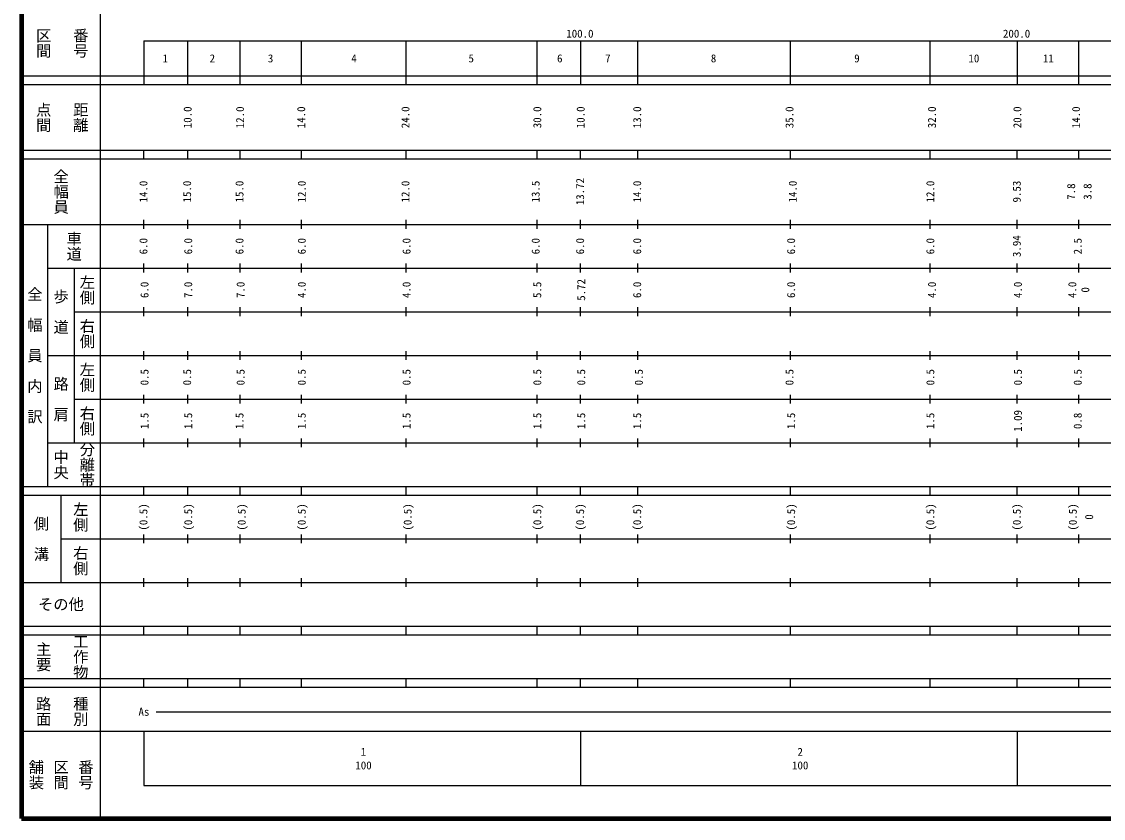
# Model space of a CAD drawing. Units: millimetres on the paper, enlarged 1000 times. Extents: x 40000 to 680000, y 20000 to 380000.
# Drawn here: x 40000 to 287718, y 20000 to 202409 of the extents above; entities that cross this region are included whole.
import ezdxf
from ezdxf.enums import TextEntityAlignment as Align

# ---------------------------------------------------------------- set-up
doc = ezdxf.new("R2010")
doc.units = ezdxf.units.MM
doc.header["$LTSCALE"] = 1000
doc.layers.add('M-TTL', color=2, linetype='Continuous', lineweight=140)
doc.layers.add('M-TTL-BAND', color=7, linetype='Continuous', lineweight=25)
doc.styles.add('@ＭＳ ゴシック', font='')
doc.styles.add('ＭＳ ゴシック', font='')
doc.styles.get('@ＭＳ ゴシック').set_extended_font_data('@MS Gothic')
doc.styles.get('ＭＳ ゴシック').set_extended_font_data('MS Gothic')

msp = doc.modelspace()

# ---------------------------------------------------------------- linework, layer by layer
at = {"layer": 'M-TTL'}
for p, q in [((40000, 380000), (40000, 20000)), ((40000, 20000), (680000, 20000))]:
    msp.add_line(p, q, dxfattribs=at)
at = {"layer": 'M-TTL-BAND'}
for p, q in [((58000, 370000), (58000, 20000)), ((68000, 198000), (579000, 198000)), ((68000, 198000), (68000, 188000)), ((78000, 198000), (78000, 188000)), ((90000, 198000), (90000, 188000)), ((104000, 198000), (104000, 188000)), ((128000, 198000), (128000, 188000)), ((158000, 198000), (158000, 188000)), ((168000, 198000), (168000, 188000)), ((181000, 198000), (181000, 188000)), ((216000, 198000), (216000, 188000)), ((248000, 198000), (248000, 188000)), ((268000, 198000), (268000, 188000)), ((282000, 198000), (282000, 188000)), ((40000, 190000), (579000, 190000)), ((40000, 188000), (579000, 188000)), ((40000, 173000), (579000, 173000)), ((40000, 171000), (579000, 171000)), ((68000, 171000), (68000, 173000)), ((78000, 173000), (78000, 171000)), ((90000, 173000), (90000, 171000)), ((104000, 173000), (104000, 171000)), ((128000, 173000), (128000, 171000)), ((158000, 173000), (158000, 171000)), ((168000, 171000), (168000, 173000)), ((181000, 173000), (181000, 171000)), ((216000, 173000), (216000, 171000)), ((248000, 173000), (248000, 171000)), ((268000, 171000), (268000, 173000)), ((282000, 173000), (282000, 171000)), ((68000, 155000), (68000, 157000)), ((78000, 157000), (78000, 155000)), ((90000, 157000), (90000, 155000)), ((104000, 157000), (104000, 155000)), ((128000, 157000), (128000, 155000)), ((158000, 157000), (158000, 155000)), ((168000, 155000), (168000, 157000)), ((181000, 157000), (181000, 155000)), ((216000, 157000), (216000, 155000)), ((248000, 157000), (248000, 155000)), ((268000, 155000), (268000, 157000)), ((282000, 157000), (282000, 155000)), ((40000, 156000), (579000, 156000)), ((46000, 96000), (46000, 156000)), ((68000, 145000), (68000, 147000)), ((78000, 147000), (78000, 145000)), ((90000, 147000), (90000, 145000)), ((104000, 147000), (104000, 145000)), ((128000, 147000), (128000, 145000)), ((158000, 147000), (158000, 145000)), ((168000, 145000), (168000, 147000)), ((181000, 147000), (181000, 145000)), ((216000, 147000), (216000, 145000)), ((248000, 147000), (248000, 145000)), ((268000, 145000), (268000, 147000)), ((282000, 147000), (282000, 145000)), ((46000, 146000), (579000, 146000)), ((52000, 146000), (52000, 106000)), ((68000, 135000), (68000, 137000)), ((78000, 137000), (78000, 135000)), ((90000, 137000), (90000, 135000)), ((104000, 137000), (104000, 135000)), ((128000, 137000), (128000, 135000)), ((158000, 137000), (158000, 135000)), ((168000, 135000), (168000, 137000)), ((181000, 137000), (181000, 135000)), ((216000, 137000), (216000, 135000)), ((248000, 137000), (248000, 135000)), ((268000, 135000), (268000, 137000)), ((282000, 137000), (282000, 135000)), ((52000, 136000), (579000, 136000)), ((68000, 125000), (68000, 127000)), ((78000, 127000), (78000, 125000)), ((90000, 127000), (90000, 125000)), ((104000, 127000), (104000, 125000)), ((128000, 127000), (128000, 125000)), ((158000, 127000), (158000, 125000)), ((168000, 125000), (168000, 127000)), ((181000, 127000), (181000, 125000)), ((216000, 127000), (216000, 125000)), ((248000, 127000), (248000, 125000)), ((268000, 125000), (268000, 127000)), ((282000, 127000), (282000, 125000)), ((46000, 126000), (579000, 126000)), ((68000, 115000), (68000, 117000)), ((78000, 117000), (78000, 115000)), ((90000, 117000), (90000, 115000)), ((104000, 117000), (104000, 115000)), ((128000, 117000), (128000, 115000)), ((158000, 117000), (158000, 115000)), ((168000, 115000), (168000, 117000)), ((181000, 117000), (181000, 115000)), ((216000, 117000), (216000, 115000)), ((248000, 117000), (248000, 115000)), ((268000, 115000), (268000, 117000)), ((282000, 117000), (282000, 115000)), ((52000, 116000), (579000, 116000)), ((68000, 105000), (68000, 107000)), ((78000, 107000), (78000, 105000)), ((90000, 107000), (90000, 105000)), ((104000, 107000), (104000, 105000)), ((128000, 107000), (128000, 105000)), ((158000, 107000), (158000, 105000)), ((168000, 105000), (168000, 107000)), ((181000, 107000), (181000, 105000)), ((216000, 107000), (216000, 105000)), ((248000, 107000), (248000, 105000)), ((268000, 105000), (268000, 107000)), ((282000, 107000), (282000, 105000)), ((46000, 106000), (579000, 106000)), ((40000, 96000), (579000, 96000)), ((68000, 94000), (68000, 96000)), ((78000, 96000), (78000, 94000)), ((90000, 96000), (90000, 94000)), ((104000, 96000), (104000, 94000)), ((128000, 96000), (128000, 94000)), ((158000, 96000), (158000, 94000)), ((168000, 94000), (168000, 96000)), ((181000, 96000), (181000, 94000)), ((216000, 96000), (216000, 94000)), ((248000, 96000), (248000, 94000)), ((268000, 94000), (268000, 96000)), ((282000, 96000), (282000, 94000)), ((40000, 94000), (579000, 94000)), ((49000, 94000), (49000, 74000)), ((68000, 83000), (68000, 85000)), ((78000, 85000), (78000, 83000)), ((90000, 85000), (90000, 83000)), ((104000, 85000), (104000, 83000)), ((128000, 85000), (128000, 83000)), ((158000, 85000), (158000, 83000)), ((168000, 83000), (168000, 85000)), ((181000, 85000), (181000, 83000)), ((216000, 85000), (216000, 83000)), ((248000, 85000), (248000, 83000)), ((268000, 83000), (268000, 85000)), ((282000, 85000), (282000, 83000)), ((49000, 84000), (579000, 84000)), ((68000, 73000), (68000, 75000)), ((78000, 75000), (78000, 73000)), ((90000, 75000), (90000, 73000)), ((104000, 75000), (104000, 73000)), ((128000, 75000), (128000, 73000)), ((158000, 75000), (158000, 73000)), ((168000, 73000), (168000, 75000)), ((181000, 75000), (181000, 73000)), ((216000, 75000), (216000, 73000)), ((248000, 75000), (248000, 73000)), ((268000, 73000), (268000, 75000)), ((282000, 75000), (282000, 73000)), ((40000, 74000), (579000, 74000)), ((40000, 64000), (579000, 64000)), ((40000, 62000), (579000, 62000)), ((68000, 62000), (68000, 64000)), ((78000, 64000), (78000, 62000)), ((90000, 64000), (90000, 62000)), ((104000, 64000), (104000, 62000)), ((128000, 64000), (128000, 62000)), ((158000, 64000), (158000, 62000)), ((168000, 62000), (168000, 64000)), ((181000, 64000), (181000, 62000)), ((216000, 64000), (216000, 62000)), ((248000, 64000), (248000, 62000)), ((268000, 62000), (268000, 64000)), ((282000, 64000), (282000, 62000)), ((40000, 52000), (579000, 52000)), ((40000, 50000), (579000, 50000)), ((68000, 50000), (68000, 52000)), ((78000, 52000), (78000, 50000)), ((90000, 52000), (90000, 50000)), ((104000, 52000), (104000, 50000)), ((128000, 52000), (128000, 50000)), ((158000, 52000), (158000, 50000)), ((168000, 50000), (168000, 52000)), ((181000, 52000), (181000, 50000)), ((216000, 52000), (216000, 50000)), ((248000, 52000), (248000, 50000)), ((268000, 50000), (268000, 52000)), ((282000, 52000), (282000, 50000)), ((70805, 44406), (565903, 44406)), ((40000, 40000), (579000, 40000)), ((68000, 40000), (68000, 27500)), ((168000, 40000), (168000, 27500)), ((268000, 40000), (268000, 27500)), ((68000, 27500), (579000, 27500))]:
    msp.add_line(p, q, dxfattribs=at)

# ---------------------------------------------------------------- texts
for s, height, rotation, style, p in [('番号', 2566, 270, '@ＭＳ ゴシック', (53500, 197500)), ('区間', 2566, 270, '@ＭＳ ゴシック', (45000, 197500)), ('点間', 2566, 270, '@ＭＳ ゴシック', (45000, 180500)), ('距離', 2566, 270, '@ＭＳ ゴシック', (53500, 180500)), ('10.0', 1833, 90, 'ＭＳ ゴシック', (78013, 180500)), ('12.0', 1833, 90, 'ＭＳ ゴシック', (90013, 180500)), ('14.0', 1833, 90, 'ＭＳ ゴシック', (104014, 180500)), ('24.0', 1833, 90, 'ＭＳ ゴシック', (127890, 180500)), ('30.0', 1833, 90, 'ＭＳ ゴシック', (158078, 180500)), ('10.0', 1833, 90, 'ＭＳ ゴシック', (168013, 180500)), ('13.0', 1833, 90, 'ＭＳ ゴシック', (180954, 180500)), ('35.0', 1833, 90, 'ＭＳ ゴシック', (215830, 180500)), ('32.0', 1833, 90, 'ＭＳ ゴシック', (248457, 180500)), ('20.0', 1833, 90, 'ＭＳ ゴシック', (268013, 180500)), ('14.0', 1833, 90, 'ＭＳ ゴシック', (281458, 180500)), ('全幅員', 2566, 270, '@ＭＳ ゴシック', (49000, 163500)), ('13.72', 1833, 90, 'ＭＳ ゴシック', (167887, 163500)), ('14.0', 1833, 90, 'ＭＳ ゴシック', (67887, 163500)), ('15.0', 1833, 90, 'ＭＳ ゴシック', (77888, 163500)), ('15.0', 1833, 90, 'ＭＳ ゴシック', (89888, 163500)), ('12.0', 1833, 90, 'ＭＳ ゴシック', (104139, 163500)), ('12.0', 1833, 90, 'ＭＳ ゴシック', (127890, 163500)), ('13.5', 1833, 90, 'ＭＳ ゴシック', (157703, 163500)), ('14.0', 1833, 90, 'ＭＳ ゴシック', (180954, 163500)), ('14.0', 1833, 90, 'ＭＳ ゴシック', (216580, 163500)), ('12.0', 1833, 90, 'ＭＳ ゴシック', (248081, 163500)), ('9.53', 1833, 90, 'ＭＳ ゴシック', (267887, 163500)), ('7.8', 1833, 90, 'ＭＳ ゴシック', (280333, 163500)), ('3.8', 1833, 90, 'ＭＳ ゴシック', (284083, 163500)), ('車道', 2566, 270, '@ＭＳ ゴシック', (52000, 151000)), ('6.0', 1833, 90, 'ＭＳ ゴシック', (67887, 151000)), ('6.0', 1833, 90, 'ＭＳ ゴシック', (78138, 151000)), ('6.0', 1833, 90, 'ＭＳ ゴシック', (89888, 151000)), ('6.0', 1833, 90, 'ＭＳ ゴシック', (104139, 151000)), ('6.0', 1833, 90, 'ＭＳ ゴシック', (128140, 151000)), ('6.0', 1833, 90, 'ＭＳ ゴシック', (157703, 151000)), ('6.0', 1833, 90, 'ＭＳ ゴシック', (167887, 151000)), ('6.0', 1833, 90, 'ＭＳ ゴシック', (180954, 151000)), ('6.0', 1833, 90, 'ＭＳ ゴシック', (216205, 151000)), ('6.0', 1833, 90, 'ＭＳ ゴシック', (248081, 151000)), ('3.94', 1833, 90, 'ＭＳ ゴシック', (267887, 151000)), ('2.5', 1833, 90, 'ＭＳ ゴシック', (281833, 151000)), ('左側', 2566, 270, '@ＭＳ ゴシック', (55000, 141000)), ('全\u3000幅\u3000員\u3000内\u3000訳', 2566, 270, '@ＭＳ ゴシック', (43000, 126000)), ('6.0', 1833, 90, 'ＭＳ ゴシック', (68137, 141000)), ('7.0', 1833, 90, 'ＭＳ ゴシック', (78138, 141000)), ('7.0', 1833, 90, 'ＭＳ ゴシック', (90138, 141000)), ('4.0', 1833, 90, 'ＭＳ ゴシック', (104139, 141000)), ('4.0', 1833, 90, 'ＭＳ ゴシック', (128140, 141000)), ('5.5', 1833, 90, 'ＭＳ ゴシック', (158078, 141000)), ('5.72', 1833, 90, 'ＭＳ ゴシック', (168137, 141000)), ('6.0', 1833, 90, 'ＭＳ ゴシック', (180954, 141000)), ('6.0', 1833, 90, 'ＭＳ ゴシック', (216205, 141000)), ('4.0', 1833, 90, 'ＭＳ ゴシック', (248457, 141000)), ('4.0', 1833, 90, 'ＭＳ ゴシック', (268137, 141000)), ('4.0', 1833, 90, 'ＭＳ ゴシック', (280594, 141000)), ('0', 1833, 90, 'ＭＳ ゴシック', (283573, 141000)), ('歩\u3000道', 2566, 270, '@ＭＳ ゴシック', (49000, 136000)), ('右側', 2566, 270, '@ＭＳ ゴシック', (55000, 131000)), ('左側', 2566, 270, '@ＭＳ ゴシック', (55000, 121000)), ('0.5', 1833, 90, 'ＭＳ ゴシック', (68137, 121000)), ('0.5', 1833, 90, 'ＭＳ ゴシック', (77888, 121000)), ('0.5', 1833, 90, 'ＭＳ ゴシック', (90138, 121000)), ('0.5', 1833, 90, 'ＭＳ ゴシック', (104139, 121000)), ('0.5', 1833, 90, 'ＭＳ ゴシック', (128140, 121000)), ('0.5', 1833, 90, 'ＭＳ ゴシック', (158078, 121000)), ('0.5', 1833, 90, 'ＭＳ ゴシック', (168137, 121000)), ('0.5', 1833, 90, 'ＭＳ ゴシック', (181329, 121000)), ('0.5', 1833, 90, 'ＭＳ ゴシック', (215830, 121000)), ('0.5', 1833, 90, 'ＭＳ ゴシック', (248081, 121000)), ('0.5', 1833, 90, 'ＭＳ ゴシック', (268137, 121000)), ('0.5', 1833, 90, 'ＭＳ ゴシック', (281833, 121000)), ('路\u3000肩', 2566, 270, '@ＭＳ ゴシック', (49000, 116000)), ('右側', 2566, 270, '@ＭＳ ゴシック', (55000, 111000)), ('1.5', 1833, 90, 'ＭＳ ゴシック', (68137, 111000)), ('1.5', 1833, 90, 'ＭＳ ゴシック', (78138, 111000)), ('1.5', 1833, 90, 'ＭＳ ゴシック', (89888, 111000)), ('1.5', 1833, 90, 'ＭＳ ゴシック', (104139, 111000)), ('1.5', 1833, 90, 'ＭＳ ゴシック', (128140, 111000)), ('1.5', 1833, 90, 'ＭＳ ゴシック', (158078, 111000)), ('1.5', 1833, 90, 'ＭＳ ゴシック', (168137, 111000)), ('1.5', 1833, 90, 'ＭＳ ゴシック', (180954, 111000)), ('1.5', 1833, 90, 'ＭＳ ゴシック', (216205, 111000)), ('1.5', 1833, 90, 'ＭＳ ゴシック', (248081, 111000)), ('1.09', 1833, 90, 'ＭＳ ゴシック', (268137, 111000)), ('0.8', 1833, 90, 'ＭＳ ゴシック', (281833, 111000)), ('中央', 2566, 270, '@ＭＳ ゴシック', (49000, 101000)), ('分離帯', 2566, 270, '@ＭＳ ゴシック', (55000, 101000)), ('左側', 2566, 270, '@ＭＳ ゴシック', (53500, 89000)), ('(0.5)', 1833, 90, 'ＭＳ ゴシック', (67887, 89000)), ('(0.5)', 1833, 90, 'ＭＳ ゴシック', (78138, 89000)), ('(0.5)', 1833, 90, 'ＭＳ ゴシック', (90388, 89000)), ('(0.5)', 1833, 90, 'ＭＳ ゴシック', (104139, 89000)), ('(0.5)', 1833, 90, 'ＭＳ ゴシック', (128390, 89000)), ('(0.5)', 1833, 90, 'ＭＳ ゴシック', (158078, 89000)), ('(0.5)', 1833, 90, 'ＭＳ ゴシック', (167887, 89000)), ('(0.5)', 1833, 90, 'ＭＳ ゴシック', (180954, 89000)), ('(0.5)', 1833, 90, 'ＭＳ ゴシック', (216205, 89000)), ('(0.5)', 1833, 90, 'ＭＳ ゴシック', (248081, 89000)), ('(0.5)', 1833, 90, 'ＭＳ ゴシック', (267887, 89000)), ('(0.5)', 1833, 90, 'ＭＳ ゴシック', (280708, 89000)), ('0', 1833, 90, 'ＭＳ ゴシック', (284458, 89000)), ('側\u3000溝', 2566, 270, '@ＭＳ ゴシック', (44500, 84000)), ('右側', 2566, 270, '@ＭＳ ゴシック', (53500, 79000)), ('主要', 2566, 270, '@ＭＳ ゴシック', (45000, 57000)), ('工作物', 2566, 270, '@ＭＳ ゴシック', (53500, 57000)), ('路面', 2566, 270, '@ＭＳ ゴシック', (45000, 44500)), ('種別', 2566, 270, '@ＭＳ ゴシック', (53500, 44500)), ('舗装', 2566, 270, '@ＭＳ ゴシック', (43333, 30000)), ('区間', 2566, 270, '@ＭＳ ゴシック', (49000, 30000)), ('番号', 2566, 270, '@ＭＳ ゴシック', (54667, 30000))]:
    msp.add_text(s, height=height, rotation=rotation, dxfattribs=dict(at, style=style)).set_placement(p, align=Align.MIDDLE_CENTER)
at = {"layer": 'M-TTL-BAND', "style": 'ＭＳ ゴシック'}
for s, p in [('100.0', (167844, 198195)), ('200.0', (267844, 198195))]:
    msp.add_text(s, height=1833, dxfattribs=at).set_placement(p, align=Align.BOTTOM_CENTER)
for s, height, p in [('1', 1833, (72896, 194000)), ('2', 1833, (83674, 194000)), ('3', 1833, (97008, 194000)), ('4', 1833, (116120, 194000)), ('5', 1833, (142954, 194000)), ('6', 1833, (163239, 194000)), ('7', 1833, (174252, 194000)), ('8', 1833, (198456, 194000)), ('9', 1833, (231291, 194000)), ('10', 1833, (258068, 194000)), ('11', 1833, (275118, 194000)), ('その他', 2566, (49000, 69000)), ('As', 1833, (68006, 44406)), ('1', 1833, (118288, 35238)), ('2', 1833, (218288, 35238)), ('100', 1833, (118288, 32131)), ('100', 1833, (218288, 32131))]:
    msp.add_text(s, height=height, dxfattribs=at).set_placement(p, align=Align.MIDDLE_CENTER)

doc.saveas('drawing.dxf')
